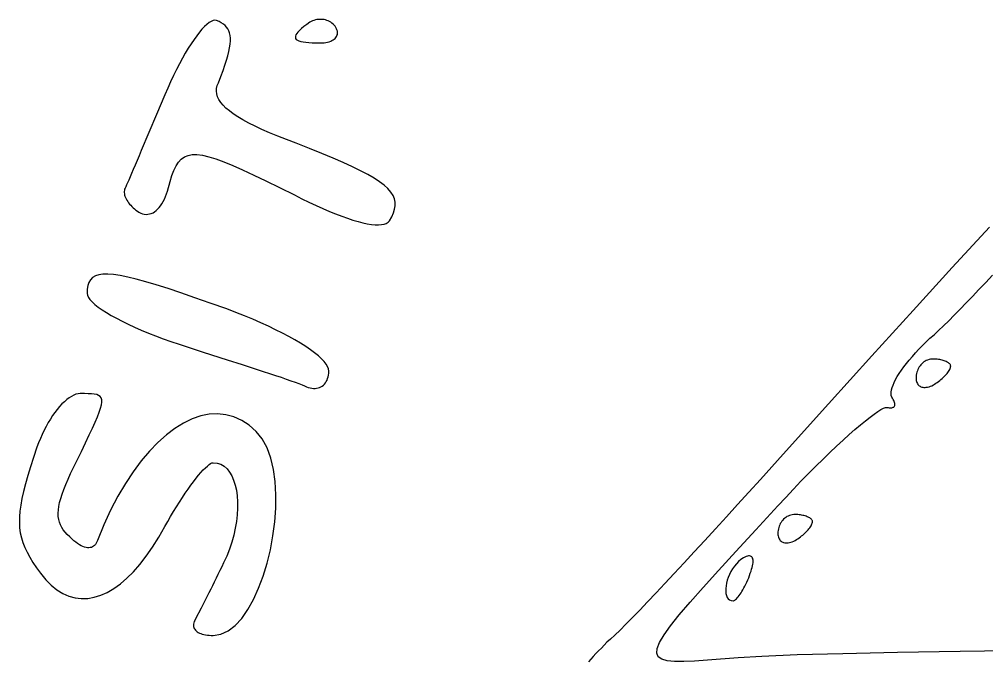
# Model space of a CAD drawing. Header units: metres. Extents: x -108.8 to -17.6, y -35.7 to 35.8.
# Drawn here: x -108.36 to -100.46, y 4.06 to 9.3 of the extents above; entities that cross this region are included whole.
import ezdxf

# ---------------------------------------------------------------- set-up
doc = ezdxf.new("R2010")
doc.units = ezdxf.units.M

msp = doc.modelspace()

# ---------------------------------------------------------------- linework, layer by layer
for p, q in [((-106.827, 9.26335), (-106.847, 9.24538)), ((-106.809, 9.27762), (-106.827, 9.26335)), ((-106.792, 9.28802), (-106.809, 9.27762)), ((-106.775, 9.29443), (-106.792, 9.28802)), ((-106.761, 9.29669), (-106.775, 9.29443)), ((-106.747, 9.29466), (-106.761, 9.29669)), ((-106.727, 9.28584), (-106.747, 9.29466)), ((-106.709, 9.27625), (-106.727, 9.28584)), ((-106.692, 9.26569), (-106.709, 9.27625)), ((-106.678, 9.25401), (-106.692, 9.26569)), ((-106.666, 9.24107), (-106.678, 9.25401)), ((-106.011, 9.26213), (-106.034, 9.24495)), ((-105.985, 9.28055), (-106.011, 9.26213)), ((-105.974, 9.28647), (-105.985, 9.28055)), ((-105.963, 9.29155), (-105.974, 9.28647)), ((-105.952, 9.29579), (-105.963, 9.29155)), ((-105.94, 9.29918), (-105.952, 9.29579)), ((-105.928, 9.30171), (-105.94, 9.29918)), ((-105.916, 9.30341), (-105.928, 9.30171)), ((-105.904, 9.30426), (-105.916, 9.30341)), ((-105.892, 9.30426), (-105.904, 9.30426)), ((-105.881, 9.30341), (-105.892, 9.30426)), ((-105.869, 9.30171), (-105.881, 9.30341)), ((-105.857, 9.29918), (-105.869, 9.30171)), ((-105.846, 9.29579), (-105.857, 9.29918)), ((-105.835, 9.29155), (-105.846, 9.29579)), ((-105.825, 9.28647), (-105.835, 9.29155)), ((-105.815, 9.28055), (-105.825, 9.28647)), ((-105.805, 9.27377), (-105.815, 9.28055)), ((-105.796, 9.26616), (-105.805, 9.27377)), ((-105.788, 9.25769), (-105.796, 9.26616)), ((-105.78, 9.24837), (-105.788, 9.25769)), ((-105.774, 9.23822), (-105.78, 9.24837)), ((-106.91, 9.17075), (-106.932, 9.13943)), ((-106.888, 9.19893), (-106.91, 9.17075)), ((-106.867, 9.22386), (-106.888, 9.19893)), ((-106.847, 9.24538), (-106.867, 9.22386)), ((-106.655, 9.22672), (-106.666, 9.24107)), ((-106.647, 9.21075), (-106.655, 9.22672)), ((-106.641, 9.19305), (-106.647, 9.21075)), ((-106.636, 9.17345), (-106.641, 9.19305)), ((-106.634, 9.15178), (-106.636, 9.17345)), ((-106.1, 9.1765), (-106.104, 9.16608)), ((-106.093, 9.18796), (-106.1, 9.1765)), ((-106.083, 9.20052), (-106.093, 9.18796)), ((-106.07, 9.21417), (-106.083, 9.20052)), ((-106.053, 9.22897), (-106.07, 9.21417)), ((-106.034, 9.24495), (-106.053, 9.22897)), ((-105.768, 9.22774), (-105.774, 9.23822)), ((-105.764, 9.21751), (-105.768, 9.22774)), ((-105.767, 9.16302), (-105.764, 9.17113)), ((-105.761, 9.20755), (-105.764, 9.21751)), ((-105.764, 9.17113), (-105.761, 9.17966)), ((-105.76, 9.19791), (-105.761, 9.20755)), ((-105.761, 9.17966), (-105.76, 9.1886)), ((-105.76, 9.1886), (-105.76, 9.19791)), ((-106.955, 9.10516), (-106.979, 9.06808)), ((-106.932, 9.13943), (-106.955, 9.10516)), ((-106.641, 9.0728), (-106.636, 9.10162)), ((-106.636, 9.10162), (-106.634, 9.1279)), ((-106.634, 9.1279), (-106.634, 9.15178)), ((-106.104, 9.16608), (-106.104, 9.15668)), ((-106.104, 9.15668), (-106.102, 9.14825)), ((-106.102, 9.14825), (-106.096, 9.14079)), ((-106.096, 9.14079), (-106.087, 9.13425)), ((-106.087, 9.13425), (-106.075, 9.12859)), ((-106.075, 9.12859), (-106.059, 9.12378)), ((-106.059, 9.12378), (-106.041, 9.11981)), ((-106.041, 9.11981), (-106.019, 9.11664)), ((-106.019, 9.11664), (-105.994, 9.11421)), ((-105.994, 9.11421), (-105.966, 9.11252)), ((-105.966, 9.11252), (-105.935, 9.11154)), ((-105.935, 9.11154), (-105.901, 9.11121)), ((-105.901, 9.11121), (-105.884, 9.11163)), ((-105.884, 9.11163), (-105.868, 9.11287)), ((-105.868, 9.11287), (-105.854, 9.11488)), ((-105.854, 9.11488), (-105.84, 9.11765)), ((-105.84, 9.11765), (-105.827, 9.12114)), ((-105.827, 9.12114), (-105.815, 9.12531)), ((-105.815, 9.12531), (-105.805, 9.13014)), ((-105.805, 9.13014), (-105.795, 9.13559)), ((-105.795, 9.13559), (-105.786, 9.14165)), ((-105.786, 9.14165), (-105.779, 9.14825)), ((-105.779, 9.14825), (-105.773, 9.1554)), ((-105.773, 9.1554), (-105.767, 9.16302)), ((-107.003, 9.02835), (-107.027, 8.98608)), ((-106.979, 9.06808), (-107.003, 9.02835)), ((-106.656, 9.00693), (-106.647, 9.04129)), ((-106.647, 9.04129), (-106.641, 9.0728)), ((-107.051, 8.94144), (-107.075, 8.89458)), ((-107.027, 8.98608), (-107.051, 8.94144)), ((-106.68, 8.92899), (-106.667, 8.96954)), ((-106.667, 8.96954), (-106.656, 9.00693)), ((-107.075, 8.89458), (-107.099, 8.84564)), ((-106.713, 8.83769), (-106.695, 8.88509)), ((-106.695, 8.88509), (-106.68, 8.92899)), ((-107.123, 8.79478), (-107.147, 8.74214)), ((-107.099, 8.84564), (-107.123, 8.79478)), ((-106.742, 8.76347), (-106.733, 8.78665)), ((-106.733, 8.78665), (-106.713, 8.83769)), ((-107.147, 8.74214), (-107.171, 8.68788)), ((-106.748, 8.71753), (-106.747, 8.74045)), ((-106.746, 8.69466), (-106.748, 8.71753)), ((-106.747, 8.74045), (-106.742, 8.76347)), ((-106.739, 8.67178), (-106.746, 8.69466)), ((-107.171, 8.68788), (-107.239, 8.52554)), ((-106.728, 8.64886), (-106.739, 8.67178)), ((-106.714, 8.62584), (-106.728, 8.64886)), ((-106.694, 8.60265), (-106.714, 8.62584)), ((-106.671, 8.57925), (-106.694, 8.60265)), ((-106.643, 8.55559), (-106.671, 8.57925)), ((-106.611, 8.53162), (-106.643, 8.55559)), ((-107.239, 8.52554), (-107.363, 8.23288)), ((-106.574, 8.50726), (-106.611, 8.53162)), ((-106.532, 8.48248), (-106.574, 8.50726)), ((-106.485, 8.45723), (-106.532, 8.48248)), ((-106.433, 8.43146), (-106.485, 8.45723)), ((-106.377, 8.40509), (-106.433, 8.43146)), ((-106.315, 8.3781), (-106.377, 8.40509)), ((-106.248, 8.35042), (-106.315, 8.3781)), ((-106.176, 8.32199), (-106.248, 8.35042)), ((-106.098, 8.29277), (-106.176, 8.32199)), ((-107.363, 8.23288), (-107.38, 8.19046)), ((-105.988, 8.24966), (-106.098, 8.29277)), ((-105.888, 8.20908), (-105.988, 8.24966)), ((-107.38, 8.19046), (-107.413, 8.11282)), ((-107.059, 8.13733), (-107.036, 8.16171)), ((-107.036, 8.16171), (-107.011, 8.18011)), ((-107.011, 8.18011), (-106.981, 8.19252)), ((-106.981, 8.19252), (-106.947, 8.19891)), ((-106.947, 8.19891), (-106.908, 8.19928)), ((-106.908, 8.19928), (-106.863, 8.19362)), ((-106.863, 8.19362), (-106.812, 8.18192)), ((-106.812, 8.18192), (-106.754, 8.16415)), ((-106.754, 8.16415), (-106.689, 8.14032)), ((-106.689, 8.14032), (-106.616, 8.11043)), ((-105.796, 8.17081), (-105.888, 8.20908)), ((-105.713, 8.13461), (-105.796, 8.17081)), ((-107.428, 8.07797), (-107.442, 8.04602)), ((-107.413, 8.11282), (-107.428, 8.07797)), ((-107.112, 8.02832), (-107.096, 8.07062)), ((-107.096, 8.07062), (-107.079, 8.10695)), ((-107.079, 8.10695), (-107.059, 8.13733)), ((-106.616, 8.11043), (-106.535, 8.07443)), ((-106.535, 8.07443), (-106.444, 8.03236)), ((-105.638, 8.10028), (-105.713, 8.13461)), ((-105.571, 8.0676), (-105.638, 8.10028)), ((-105.512, 8.03633), (-105.571, 8.0676)), ((-107.465, 7.99158), (-107.475, 7.96947)), ((-107.454, 8.01717), (-107.465, 7.99158)), ((-107.442, 8.04602), (-107.454, 8.01717)), ((-107.128, 7.98007), (-107.112, 8.02832)), ((-106.444, 8.03236), (-106.344, 7.98418)), ((-106.344, 7.98418), (-106.234, 7.92987)), ((-105.46, 8.00626), (-105.512, 8.03633)), ((-105.416, 7.97716), (-105.46, 8.00626)), ((-107.501, 7.90816), (-107.502, 7.89877)), ((-107.499, 7.91721), (-107.501, 7.90816)), ((-107.495, 7.92587), (-107.499, 7.91721)), ((-107.49, 7.93643), (-107.495, 7.92587)), ((-107.483, 7.95102), (-107.49, 7.93643)), ((-107.475, 7.96947), (-107.483, 7.95102)), ((-107.149, 7.90112), (-107.128, 7.98007)), ((-106.234, 7.92987), (-106.112, 7.86943)), ((-105.378, 7.94881), (-105.416, 7.97716)), ((-105.348, 7.92099), (-105.378, 7.94881)), ((-105.324, 7.89348), (-105.348, 7.92099)), ((-107.502, 7.89877), (-107.502, 7.88908)), ((-107.502, 7.88908), (-107.501, 7.87914)), ((-107.501, 7.87914), (-107.499, 7.86899)), ((-107.499, 7.86899), (-107.496, 7.85866)), ((-107.496, 7.85866), (-107.492, 7.84821)), ((-107.492, 7.84821), (-107.487, 7.83768)), ((-107.487, 7.83768), (-107.481, 7.8271)), ((-107.481, 7.8271), (-107.474, 7.81653)), ((-107.184, 7.81564), (-107.174, 7.8349)), ((-107.174, 7.8349), (-107.165, 7.85559)), ((-107.165, 7.85559), (-107.157, 7.87767)), ((-107.157, 7.87767), (-107.149, 7.90112)), ((-106.112, 7.86943), (-106.052, 7.83864)), ((-106.052, 7.83864), (-105.993, 7.80978)), ((-105.306, 7.86606), (-105.324, 7.89348)), ((-105.294, 7.83849), (-105.306, 7.86606)), ((-105.288, 7.81056), (-105.294, 7.83849)), ((-107.474, 7.81653), (-107.467, 7.806)), ((-107.467, 7.806), (-107.458, 7.79555)), ((-107.458, 7.79555), (-107.449, 7.78522)), ((-107.449, 7.78522), (-107.44, 7.77507)), ((-107.44, 7.77507), (-107.429, 7.76512)), ((-107.429, 7.76512), (-107.418, 7.75543)), ((-107.418, 7.75543), (-107.407, 7.74605)), ((-107.407, 7.74605), (-107.395, 7.737)), ((-107.241, 7.74243), (-107.229, 7.75386)), ((-107.229, 7.75386), (-107.217, 7.76694)), ((-107.217, 7.76694), (-107.205, 7.78162)), ((-107.205, 7.78162), (-107.194, 7.79787)), ((-107.194, 7.79787), (-107.184, 7.81564)), ((-105.993, 7.80978), (-105.935, 7.7829)), ((-105.935, 7.7829), (-105.88, 7.75801)), ((-105.88, 7.75801), (-105.826, 7.73515)), ((-105.303, 7.72241), (-105.293, 7.75275)), ((-105.293, 7.75275), (-105.288, 7.78206)), ((-105.288, 7.78206), (-105.288, 7.81056)), ((-107.395, 7.737), (-107.382, 7.72833)), ((-107.382, 7.72833), (-107.367, 7.72092)), ((-107.367, 7.72092), (-107.353, 7.71558)), ((-107.353, 7.71558), (-107.338, 7.71225)), ((-107.338, 7.71225), (-107.323, 7.71094)), ((-107.323, 7.71094), (-107.309, 7.71156)), ((-107.309, 7.71156), (-107.295, 7.7141)), ((-107.295, 7.7141), (-107.281, 7.71849)), ((-107.281, 7.71849), (-107.267, 7.72472)), ((-107.267, 7.72472), (-107.254, 7.7327)), ((-107.254, 7.7327), (-107.241, 7.74243)), ((-105.826, 7.73515), (-105.775, 7.71437)), ((-105.775, 7.71437), (-105.725, 7.69568)), ((-105.725, 7.69568), (-105.678, 7.67911)), ((-105.678, 7.67911), (-105.634, 7.6647)), ((-105.336, 7.65778), (-105.317, 7.69083)), ((-105.317, 7.69083), (-105.303, 7.72241)), ((-105.634, 7.6647), (-105.592, 7.65248)), ((-105.592, 7.65248), (-105.552, 7.64249)), ((-105.552, 7.64249), (-105.516, 7.63474)), ((-105.516, 7.63474), (-105.482, 7.62929)), ((-105.482, 7.62929), (-105.451, 7.62614)), ((-105.451, 7.62614), (-105.424, 7.62537)), ((-105.424, 7.62537), (-105.399, 7.62695)), ((-105.399, 7.62695), (-105.378, 7.63095)), ((-105.378, 7.63095), (-105.361, 7.63741)), ((-105.361, 7.63741), (-105.346, 7.64633)), ((-105.346, 7.64633), (-105.336, 7.65778)), ((-100.434, 7.6064), (-100.737, 7.27655)), ((-100.737, 7.27655), (-101.057, 6.92607)), ((-107.76, 7.19409), (-107.777, 7.17653)), ((-107.737, 7.20747), (-107.76, 7.19409)), ((-107.709, 7.21664), (-107.737, 7.20747)), ((-107.676, 7.22156), (-107.709, 7.21664)), ((-107.635, 7.22221), (-107.676, 7.22156)), ((-107.589, 7.21857), (-107.635, 7.22221)), ((-107.535, 7.21057), (-107.589, 7.21857)), ((-107.473, 7.1982), (-107.535, 7.21057)), ((-107.404, 7.18143), (-107.473, 7.1982)), ((-100.464, 7.15506), (-100.409, 7.21454)), ((-107.799, 7.12898), (-107.804, 7.09906)), ((-107.79, 7.15482), (-107.799, 7.12898)), ((-107.777, 7.17653), (-107.79, 7.15482)), ((-107.326, 7.16022), (-107.404, 7.18143)), ((-107.24, 7.13455), (-107.326, 7.16022)), ((-107.144, 7.10439), (-107.24, 7.13455)), ((-100.519, 7.09717), (-100.464, 7.15506)), ((-107.804, 7.09906), (-107.806, 7.06509)), ((-107.806, 7.06509), (-107.803, 7.04956)), ((-107.803, 7.04956), (-107.795, 7.03265)), ((-107.039, 7.06969), (-107.144, 7.10439)), ((-106.924, 7.03043), (-107.039, 7.06969)), ((-100.623, 6.98737), (-100.572, 7.04117)), ((-100.572, 7.04117), (-100.519, 7.09717)), ((-107.795, 7.03265), (-107.782, 7.01451)), ((-107.782, 7.01451), (-107.764, 6.99522)), ((-107.764, 6.99522), (-107.741, 6.97491)), ((-107.741, 6.97491), (-107.714, 6.95372)), ((-106.799, 6.98657), (-106.924, 7.03043)), ((-106.663, 6.93811), (-106.799, 6.98657)), ((-100.673, 6.93608), (-100.623, 6.98737)), ((-107.714, 6.95372), (-107.683, 6.93173)), ((-107.683, 6.93173), (-107.648, 6.90909)), ((-107.648, 6.90909), (-107.608, 6.88589)), ((-107.608, 6.88589), (-107.566, 6.86226)), ((-106.59, 6.91039), (-106.663, 6.93811)), ((-106.519, 6.88235), (-106.59, 6.91039)), ((-106.451, 6.85408), (-106.519, 6.88235)), ((-101.057, 6.92607), (-101.394, 6.55518)), ((-100.766, 6.84225), (-100.721, 6.8876)), ((-100.721, 6.8876), (-100.673, 6.93608)), ((-107.566, 6.86226), (-107.52, 6.8383)), ((-107.52, 6.8383), (-107.47, 6.81415)), ((-107.47, 6.81415), (-107.418, 6.78992)), ((-106.386, 6.82567), (-106.451, 6.85408)), ((-106.324, 6.79721), (-106.386, 6.82567)), ((-106.265, 6.76881), (-106.324, 6.79721)), ((-100.849, 6.76215), (-100.809, 6.80034)), ((-100.809, 6.80034), (-100.766, 6.84225)), ((-107.418, 6.78992), (-107.363, 6.7657)), ((-107.363, 6.7657), (-107.305, 6.74165)), ((-107.305, 6.74165), (-107.246, 6.71785)), ((-107.246, 6.71785), (-107.184, 6.69444)), ((-106.209, 6.74055), (-106.265, 6.76881)), ((-106.156, 6.71255), (-106.209, 6.74055)), ((-100.919, 6.69821), (-100.886, 6.72801)), ((-100.886, 6.72801), (-100.849, 6.76215)), ((-107.184, 6.69444), (-107.12, 6.67152)), ((-107.12, 6.67152), (-107.054, 6.64923)), ((-107.054, 6.64923), (-106.856, 6.58542)), ((-106.107, 6.68488), (-106.156, 6.71255)), ((-106.061, 6.65764), (-106.107, 6.68488)), ((-106.019, 6.63094), (-106.061, 6.65764)), ((-101.009, 6.60889), (-100.981, 6.63867)), ((-100.981, 6.63867), (-100.951, 6.66849)), ((-100.951, 6.66849), (-100.919, 6.69821)), ((-106.856, 6.58542), (-106.662, 6.52338)), ((-105.981, 6.60486), (-106.019, 6.63094)), ((-105.947, 6.5795), (-105.981, 6.60486)), ((-105.916, 6.55495), (-105.947, 6.5795)), ((-101.063, 6.54982), (-101.037, 6.57922)), ((-101.037, 6.57922), (-101.009, 6.60889)), ((-106.662, 6.52338), (-106.539, 6.48373)), ((-106.539, 6.48373), (-106.48, 6.46465)), ((-105.891, 6.53131), (-105.916, 6.55495)), ((-105.869, 6.50867), (-105.891, 6.53131)), ((-105.852, 6.48714), (-105.869, 6.50867)), ((-105.84, 6.4668), (-105.852, 6.48714)), ((-101.394, 6.55518), (-101.748, 6.164)), ((-101.132, 6.46431), (-101.111, 6.49225)), ((-101.111, 6.49225), (-101.088, 6.5208)), ((-101.088, 6.5208), (-101.063, 6.54982)), ((-100.993, 6.48302), (-101, 6.47424)), ((-100.986, 6.49117), (-100.993, 6.48302)), ((-100.977, 6.49863), (-100.986, 6.49117)), ((-100.968, 6.50537), (-100.977, 6.49863)), ((-100.959, 6.51135), (-100.968, 6.50537)), ((-100.949, 6.51654), (-100.959, 6.51135)), ((-100.938, 6.52086), (-100.949, 6.51654)), ((-100.927, 6.52431), (-100.938, 6.52086)), ((-100.916, 6.52682), (-100.927, 6.52431)), ((-100.904, 6.52835), (-100.916, 6.52682)), ((-100.891, 6.52888), (-100.904, 6.52835)), ((-100.881, 6.52867), (-100.891, 6.52888)), ((-100.87, 6.52806), (-100.881, 6.52867)), ((-100.86, 6.52707), (-100.87, 6.52806)), ((-100.849, 6.52573), (-100.86, 6.52707)), ((-100.839, 6.52403), (-100.849, 6.52573)), ((-100.829, 6.52202), (-100.839, 6.52403)), ((-100.82, 6.51971), (-100.829, 6.52202)), ((-100.811, 6.51714), (-100.82, 6.51971)), ((-100.802, 6.51431), (-100.811, 6.51714)), ((-100.794, 6.51125), (-100.802, 6.51431)), ((-100.786, 6.50797), (-100.794, 6.51125)), ((-100.779, 6.5045), (-100.786, 6.50797)), ((-100.773, 6.50085), (-100.779, 6.5045)), ((-100.767, 6.49707), (-100.773, 6.50085)), ((-100.762, 6.49316), (-100.767, 6.49707)), ((-100.758, 6.48914), (-100.762, 6.49316)), ((-100.755, 6.48505), (-100.758, 6.48914)), ((-100.752, 6.48087), (-100.755, 6.48505)), ((-100.751, 6.47667), (-100.752, 6.48087)), ((-106.48, 6.46465), (-106.423, 6.44617)), ((-106.423, 6.44617), (-106.368, 6.42834)), ((-106.368, 6.42834), (-106.316, 6.41125)), ((-106.316, 6.41125), (-106.267, 6.39499)), ((-105.833, 6.44775), (-105.84, 6.4668)), ((-105.83, 6.4301), (-105.833, 6.44775)), ((-105.832, 6.39798), (-105.831, 6.4136)), ((-105.831, 6.4136), (-105.83, 6.4301)), ((-101.186, 6.38527), (-101.17, 6.41071)), ((-101.17, 6.41071), (-101.152, 6.43709)), ((-101.152, 6.43709), (-101.132, 6.46431)), ((-101.029, 6.41061), (-101.031, 6.39857)), ((-101.026, 6.42232), (-101.029, 6.41061)), ((-101.022, 6.43362), (-101.026, 6.42232)), ((-101.018, 6.44452), (-101.022, 6.43362)), ((-101.013, 6.45496), (-101.018, 6.44452)), ((-101.007, 6.46487), (-101.013, 6.45496)), ((-101, 6.47424), (-101.007, 6.46487)), ((-100.794, 6.39482), (-100.786, 6.40329)), ((-100.786, 6.40329), (-100.779, 6.4117)), ((-100.779, 6.4117), (-100.773, 6.42003)), ((-100.773, 6.42003), (-100.767, 6.42824)), ((-100.767, 6.42824), (-100.762, 6.43628)), ((-100.762, 6.43628), (-100.758, 6.44409)), ((-100.758, 6.44409), (-100.755, 6.45168)), ((-100.755, 6.45168), (-100.752, 6.45895)), ((-100.752, 6.45895), (-100.751, 6.46588)), ((-100.75, 6.47244), (-100.751, 6.47667)), ((-100.751, 6.46588), (-100.75, 6.47244)), ((-106.267, 6.39499), (-106.221, 6.37962)), ((-106.221, 6.37962), (-106.178, 6.3652)), ((-106.178, 6.3652), (-106.14, 6.35184)), ((-106.14, 6.35184), (-106.105, 6.33957)), ((-106.105, 6.33957), (-106.075, 6.32849)), ((-106.075, 6.32849), (-106.049, 6.31866)), ((-105.875, 6.31586), (-105.866, 6.32443)), ((-105.866, 6.32443), (-105.858, 6.33412)), ((-105.858, 6.33412), (-105.851, 6.34488)), ((-105.851, 6.34488), (-105.845, 6.35667)), ((-105.845, 6.35667), (-105.84, 6.36948)), ((-105.84, 6.36948), (-105.835, 6.38326)), ((-105.835, 6.38326), (-105.832, 6.39798)), ((-101.221, 6.31584), (-101.212, 6.33772)), ((-101.212, 6.33772), (-101.2, 6.3609)), ((-101.2, 6.3609), (-101.186, 6.38527)), ((-101.031, 6.39857), (-101.032, 6.38625)), ((-101.032, 6.38625), (-101.032, 6.37366)), ((-101.032, 6.37366), (-101.032, 6.3634)), ((-101.032, 6.3634), (-101.031, 6.35379)), ((-101.031, 6.35379), (-101.029, 6.34486)), ((-101.029, 6.34486), (-101.026, 6.33662)), ((-101.026, 6.33662), (-101.022, 6.32912)), ((-101.022, 6.32912), (-101.018, 6.32236)), ((-100.891, 6.31721), (-100.881, 6.32376)), ((-100.881, 6.32376), (-100.87, 6.3307)), ((-100.87, 6.3307), (-100.86, 6.33798)), ((-100.86, 6.33798), (-100.849, 6.34555)), ((-100.849, 6.34555), (-100.839, 6.35338)), ((-100.839, 6.35338), (-100.829, 6.3614)), ((-100.829, 6.3614), (-100.82, 6.36961)), ((-100.82, 6.36961), (-100.811, 6.37794)), ((-100.811, 6.37794), (-100.802, 6.38637)), ((-100.802, 6.38637), (-100.794, 6.39482)), ((-107.879, 6.24519), (-107.897, 6.24089)), ((-107.862, 6.24666), (-107.879, 6.24519)), ((-107.828, 6.24658), (-107.862, 6.24666)), ((-107.797, 6.24611), (-107.828, 6.24658)), ((-107.77, 6.2448), (-107.797, 6.24611)), ((-107.747, 6.24225), (-107.77, 6.2448)), ((-106.049, 6.31866), (-106.029, 6.31018)), ((-106.029, 6.31018), (-106.013, 6.3031)), ((-106.013, 6.3031), (-105.999, 6.29749)), ((-105.999, 6.29749), (-105.984, 6.29332)), ((-105.984, 6.29332), (-105.97, 6.29057)), ((-105.97, 6.29057), (-105.956, 6.28922)), ((-105.956, 6.28922), (-105.943, 6.28922)), ((-105.943, 6.28922), (-105.93, 6.29053)), ((-105.93, 6.29053), (-105.918, 6.29314)), ((-105.918, 6.29314), (-105.906, 6.297)), ((-105.906, 6.297), (-105.895, 6.30209)), ((-105.895, 6.30209), (-105.885, 6.3084)), ((-105.885, 6.3084), (-105.875, 6.31586)), ((-101.237, 6.25919), (-101.234, 6.27646)), ((-101.237, 6.24368), (-101.237, 6.25919)), ((-101.235, 6.23006), (-101.237, 6.24368)), ((-101.234, 6.27646), (-101.229, 6.29538)), ((-101.229, 6.29538), (-101.221, 6.31584)), ((-101.018, 6.32236), (-101.013, 6.31635)), ((-101.013, 6.31635), (-101.007, 6.31111)), ((-101.007, 6.31111), (-101, 6.3067)), ((-101, 6.3067), (-100.993, 6.3031)), ((-100.993, 6.3031), (-100.986, 6.30035)), ((-100.986, 6.30035), (-100.977, 6.29848)), ((-100.977, 6.29848), (-100.968, 6.29749)), ((-100.968, 6.29749), (-100.959, 6.29739)), ((-100.959, 6.29739), (-100.949, 6.29825)), ((-100.949, 6.29825), (-100.938, 6.30005)), ((-100.938, 6.30005), (-100.927, 6.30283)), ((-100.927, 6.30283), (-100.916, 6.30661)), ((-100.916, 6.30661), (-100.904, 6.31139)), ((-100.904, 6.31139), (-100.891, 6.31721)), ((-107.991, 6.18071), (-108.011, 6.16177)), ((-107.972, 6.19751), (-107.991, 6.18071)), ((-107.953, 6.21204), (-107.972, 6.19751)), ((-107.934, 6.2242), (-107.953, 6.21204)), ((-107.915, 6.23384), (-107.934, 6.2242)), ((-107.897, 6.24089), (-107.915, 6.23384)), ((-107.727, 6.23807), (-107.747, 6.24225)), ((-107.712, 6.2318), (-107.727, 6.23807)), ((-107.699, 6.22305), (-107.712, 6.2318)), ((-107.691, 6.21144), (-107.699, 6.22305)), ((-107.686, 6.1965), (-107.691, 6.21144)), ((-107.689, 6.15509), (-107.686, 6.17787)), ((-107.686, 6.17787), (-107.686, 6.1965)), ((-101.23, 6.21843), (-101.235, 6.23006)), ((-101.224, 6.20816), (-101.23, 6.21843)), ((-101.219, 6.19855), (-101.224, 6.20816)), ((-101.215, 6.18954), (-101.219, 6.19855)), ((-101.211, 6.18118), (-101.215, 6.18954)), ((-101.209, 6.17346), (-101.211, 6.18118)), ((-101.207, 6.16637), (-101.209, 6.17346)), ((-101.206, 6.15991), (-101.207, 6.16637)), ((-108.068, 6.0932), (-108.087, 6.06683)), ((-108.049, 6.11789), (-108.068, 6.0932)), ((-108.03, 6.14079), (-108.049, 6.11789)), ((-108.011, 6.16177), (-108.03, 6.14079)), ((-107.721, 6.05789), (-107.706, 6.09552)), ((-107.706, 6.09552), (-107.695, 6.12778)), ((-107.695, 6.12778), (-107.689, 6.15509)), ((-101.748, 6.164), (-102.119, 5.75278)), ((-101.375, 6.07953), (-101.346, 6.10023)), ((-101.346, 6.10023), (-101.32, 6.11621)), ((-101.32, 6.11621), (-101.299, 6.12726)), ((-101.299, 6.12726), (-101.283, 6.13316)), ((-101.283, 6.13316), (-101.272, 6.13377)), ((-101.272, 6.13377), (-101.262, 6.13197)), ((-101.262, 6.13197), (-101.253, 6.1308)), ((-101.253, 6.1308), (-101.244, 6.13028)), ((-101.244, 6.13028), (-101.237, 6.13039)), ((-101.237, 6.13039), (-101.23, 6.13112)), ((-101.23, 6.13112), (-101.224, 6.13251)), ((-101.224, 6.13251), (-101.219, 6.13451)), ((-101.219, 6.13451), (-101.215, 6.13716)), ((-101.215, 6.13716), (-101.211, 6.14044)), ((-101.211, 6.14044), (-101.209, 6.14435)), ((-101.209, 6.14435), (-101.207, 6.1489)), ((-101.207, 6.1489), (-101.206, 6.15408)), ((-101.206, 6.15408), (-101.206, 6.15991)), ((-108.123, 6.00949), (-108.14, 5.97876)), ((-108.105, 6.03888), (-108.123, 6.00949)), ((-108.087, 6.06683), (-108.105, 6.03888)), ((-107.761, 5.96489), (-107.739, 6.01448)), ((-107.739, 6.01448), (-107.721, 6.05789)), ((-106.947, 6.03984), (-107.017, 6.00607)), ((-106.877, 6.06375), (-106.947, 6.03984)), ((-106.807, 6.07756), (-106.877, 6.06375)), ((-106.739, 6.08107), (-106.807, 6.07756)), ((-106.671, 6.07405), (-106.739, 6.08107)), ((-106.606, 6.05627), (-106.671, 6.07405)), ((-106.542, 6.02753), (-106.606, 6.05627)), ((-106.481, 5.98758), (-106.542, 6.02753)), ((-101.487, 5.99084), (-101.447, 6.02464)), ((-101.447, 6.02464), (-101.409, 6.05426)), ((-101.409, 6.05426), (-101.375, 6.07953)), ((-108.156, 5.94682), (-108.172, 5.91379)), ((-108.14, 5.97876), (-108.156, 5.94682)), ((-107.788, 5.90869), (-107.761, 5.96489)), ((-107.088, 5.96268), (-107.158, 5.90985)), ((-107.017, 6.00607), (-107.088, 5.96268)), ((-106.423, 5.93622), (-106.481, 5.98758)), ((-106.374, 5.87639), (-106.423, 5.93622)), ((-101.579, 5.91151), (-101.532, 5.95308)), ((-101.532, 5.95308), (-101.487, 5.99084)), ((-108.187, 5.87976), (-108.202, 5.84486)), ((-108.172, 5.91379), (-108.187, 5.87976)), ((-107.818, 5.84546), (-107.788, 5.90869)), ((-107.158, 5.90985), (-107.227, 5.84782)), ((-106.335, 5.80386), (-106.374, 5.87639)), ((-101.682, 5.81779), (-101.629, 5.86636)), ((-101.629, 5.86636), (-101.579, 5.91151)), ((-108.215, 5.8092), (-108.243, 5.72563)), ((-108.202, 5.84486), (-108.215, 5.8092)), ((-107.89, 5.69632), (-107.852, 5.77481)), ((-107.852, 5.77481), (-107.818, 5.84546)), ((-107.296, 5.77682), (-107.363, 5.69707)), ((-107.227, 5.84782), (-107.296, 5.77682)), ((-106.305, 5.72037), (-106.335, 5.80386)), ((-101.736, 5.76601), (-101.682, 5.81779)), ((-108.243, 5.72563), (-108.268, 5.64816)), ((-107.916, 5.64307), (-107.89, 5.69632)), ((-107.363, 5.69707), (-107.429, 5.6088)), ((-106.283, 5.62758), (-106.305, 5.72037)), ((-102.119, 5.75278), (-102.212, 5.64902)), ((-101.852, 5.65355), (-101.793, 5.7112)), ((-101.793, 5.7112), (-101.736, 5.76601)), ((-108.268, 5.64816), (-108.29, 5.57634)), ((-107.94, 5.59322), (-107.916, 5.64307)), ((-106.875, 5.60252), (-106.856, 5.62277)), ((-106.856, 5.62277), (-106.839, 5.64032)), ((-106.839, 5.64032), (-106.823, 5.655)), ((-106.823, 5.655), (-106.809, 5.66669)), ((-106.809, 5.66669), (-106.796, 5.67522)), ((-106.796, 5.67522), (-106.785, 5.68044)), ((-106.785, 5.68044), (-106.775, 5.68222)), ((-106.775, 5.68222), (-106.743, 5.67889)), ((-106.743, 5.67889), (-106.713, 5.6692)), ((-106.713, 5.6692), (-106.686, 5.65353)), ((-106.686, 5.65353), (-106.662, 5.63232)), ((-106.662, 5.63232), (-106.641, 5.60593)), ((-106.269, 5.52721), (-106.283, 5.62758)), ((-102.212, 5.64902), (-102.305, 5.54549)), ((-101.911, 5.59326), (-101.852, 5.65355)), ((-108.29, 5.57634), (-108.309, 5.50972)), ((-107.98, 5.50305), (-107.961, 5.5466)), ((-107.961, 5.5466), (-107.94, 5.59322)), ((-107.429, 5.6088), (-107.492, 5.51221)), ((-106.936, 5.52699), (-106.915, 5.55447)), ((-106.915, 5.55447), (-106.894, 5.57971)), ((-106.894, 5.57971), (-106.875, 5.60252)), ((-106.641, 5.60593), (-106.623, 5.57477)), ((-106.623, 5.57477), (-106.608, 5.53926)), ((-106.608, 5.53926), (-106.595, 5.49979)), ((-102.305, 5.54549), (-102.398, 5.44263)), ((-101.973, 5.5305), (-101.911, 5.59326)), ((-108.309, 5.50972), (-108.325, 5.44785)), ((-108.01, 5.42442), (-107.996, 5.46239)), ((-107.996, 5.46239), (-107.98, 5.50305)), ((-107.492, 5.51221), (-107.554, 5.40753)), ((-107.004, 5.4324), (-106.981, 5.46581)), ((-106.981, 5.46581), (-106.958, 5.49738)), ((-106.958, 5.49738), (-106.936, 5.52699)), ((-106.595, 5.49979), (-106.586, 5.45676)), ((-106.586, 5.45676), (-106.58, 5.41057)), ((-106.263, 5.42097), (-106.269, 5.52721)), ((-102.098, 5.39841), (-102.035, 5.4655)), ((-102.035, 5.4655), (-101.973, 5.5305)), ((-108.338, 5.39024), (-108.348, 5.33647)), ((-108.325, 5.44785), (-108.338, 5.39024)), ((-108.03, 5.35585), (-108.021, 5.38896)), ((-108.021, 5.38896), (-108.01, 5.42442)), ((-107.554, 5.40753), (-107.613, 5.29498)), ((-107.051, 5.36075), (-107.027, 5.39734)), ((-107.027, 5.39734), (-107.004, 5.4324)), ((-106.58, 5.41057), (-106.576, 5.36163)), ((-106.264, 5.31056), (-106.263, 5.42097)), ((-102.398, 5.44263), (-102.491, 5.34084)), ((-102.161, 5.32944), (-102.098, 5.39841)), ((-108.348, 5.33647), (-108.355, 5.28609)), ((-108.042, 5.26874), (-108.04, 5.29593)), ((-108.04, 5.29593), (-108.036, 5.32489)), ((-108.036, 5.32489), (-108.03, 5.35585)), ((-107.099, 5.28357), (-107.075, 5.32277)), ((-107.075, 5.32277), (-107.051, 5.36075)), ((-106.576, 5.31036), (-106.579, 5.25713)), ((-106.576, 5.36163), (-106.576, 5.31036)), ((-106.273, 5.19769), (-106.264, 5.31056)), ((-102.491, 5.34084), (-102.582, 5.24059)), ((-102.342, 5.13272), (-102.161, 5.32944)), ((-108.355, 5.28609), (-108.359, 5.23862)), ((-108.359, 5.23862), (-108.359, 5.19362)), ((-108.041, 5.24319), (-108.042, 5.26874)), ((-108.037, 5.21907), (-108.041, 5.24319)), ((-108.031, 5.19621), (-108.037, 5.21907)), ((-107.613, 5.29498), (-107.668, 5.1748)), ((-107.147, 5.20209), (-107.123, 5.2433)), ((-107.123, 5.2433), (-107.099, 5.28357)), ((-106.579, 5.25713), (-106.585, 5.20235)), ((-102.582, 5.24059), (-102.671, 5.14227)), ((-102.115, 5.22116), (-102.122, 5.21301)), ((-102.106, 5.22862), (-102.115, 5.22116)), ((-102.097, 5.23537), (-102.106, 5.22862)), ((-102.088, 5.24135), (-102.097, 5.23537)), ((-102.078, 5.24654), (-102.088, 5.24135)), ((-102.067, 5.25087), (-102.078, 5.24654)), ((-102.056, 5.2543), (-102.067, 5.25087)), ((-102.045, 5.25682), (-102.056, 5.2543)), ((-102.032, 5.25836), (-102.045, 5.25682)), ((-102.02, 5.25888), (-102.032, 5.25836)), ((-102.009, 5.25867), (-102.02, 5.25888)), ((-101.999, 5.25806), (-102.009, 5.25867)), ((-101.988, 5.25706), (-101.999, 5.25806)), ((-101.978, 5.25572), (-101.988, 5.25706)), ((-101.968, 5.25403), (-101.978, 5.25572)), ((-101.958, 5.25201), (-101.968, 5.25403)), ((-101.949, 5.24973), (-101.958, 5.25201)), ((-101.94, 5.24713), (-101.949, 5.24973)), ((-101.931, 5.24431), (-101.94, 5.24713)), ((-101.923, 5.24124), (-101.931, 5.24431)), ((-101.915, 5.23796), (-101.923, 5.24124)), ((-101.908, 5.2345), (-101.915, 5.23796)), ((-101.902, 5.23087), (-101.908, 5.2345)), ((-101.896, 5.22708), (-101.902, 5.23087)), ((-101.891, 5.22316), (-101.896, 5.22708)), ((-101.887, 5.21915), (-101.891, 5.22316)), ((-101.883, 5.21504), (-101.887, 5.21915)), ((-108.359, 5.19362), (-108.357, 5.15062)), ((-108.357, 5.15062), (-108.351, 5.10919)), ((-108.023, 5.17444), (-108.031, 5.19621)), ((-108.013, 5.15355), (-108.023, 5.17444)), ((-108, 5.13339), (-108.013, 5.15355)), ((-107.668, 5.1748), (-107.721, 5.04721)), ((-107.22, 5.07248), (-107.171, 5.1601)), ((-107.171, 5.1601), (-107.147, 5.20209)), ((-106.595, 5.14642), (-106.607, 5.08977)), ((-106.585, 5.20235), (-106.595, 5.14642)), ((-106.287, 5.08406), (-106.273, 5.19769)), ((-102.671, 5.14227), (-102.759, 5.04637)), ((-102.157, 5.14061), (-102.159, 5.12857)), ((-102.155, 5.15231), (-102.157, 5.14061)), ((-102.151, 5.16364), (-102.155, 5.15231)), ((-102.147, 5.17453), (-102.151, 5.16364)), ((-102.142, 5.18495), (-102.147, 5.17453)), ((-102.136, 5.19487), (-102.142, 5.18495)), ((-102.129, 5.20424), (-102.136, 5.19487)), ((-102.122, 5.21301), (-102.129, 5.20424)), ((-101.915, 5.13329), (-101.908, 5.14169)), ((-101.908, 5.14169), (-101.902, 5.15004)), ((-101.902, 5.15004), (-101.896, 5.15823)), ((-101.896, 5.15823), (-101.891, 5.16628)), ((-101.891, 5.16628), (-101.887, 5.1741)), ((-101.887, 5.1741), (-101.883, 5.18167)), ((-101.881, 5.21088), (-101.883, 5.21504)), ((-101.883, 5.18167), (-101.881, 5.18895)), ((-101.879, 5.20667), (-101.881, 5.21088)), ((-101.881, 5.18895), (-101.879, 5.19588)), ((-101.879, 5.20244), (-101.879, 5.20667)), ((-101.879, 5.19588), (-101.879, 5.20244)), ((-108.351, 5.10919), (-108.342, 5.06885)), ((-108.342, 5.06885), (-108.33, 5.02916)), ((-107.984, 5.11377), (-108, 5.13339)), ((-107.967, 5.09451), (-107.984, 5.11377)), ((-107.947, 5.07544), (-107.967, 5.09451)), ((-107.93, 5.05934), (-107.947, 5.07544)), ((-107.914, 5.04492), (-107.93, 5.05934)), ((-107.27, 4.9917), (-107.22, 5.07248)), ((-106.607, 5.08977), (-106.623, 5.03278)), ((-106.308, 4.97137), (-106.287, 5.08406)), ((-102.504, 4.95673), (-102.342, 5.13272)), ((-102.159, 5.12857), (-102.161, 5.11624)), ((-102.161, 5.11624), (-102.161, 5.10365)), ((-102.161, 5.10365), (-102.161, 5.0934)), ((-102.161, 5.0934), (-102.159, 5.08379)), ((-102.159, 5.08379), (-102.157, 5.07486)), ((-102.157, 5.07486), (-102.155, 5.06664)), ((-102.155, 5.06664), (-102.151, 5.05911)), ((-102.151, 5.05911), (-102.147, 5.05235)), ((-102.009, 5.05377), (-101.999, 5.0607)), ((-101.999, 5.0607), (-101.988, 5.06798)), ((-101.988, 5.06798), (-101.978, 5.07555)), ((-101.978, 5.07555), (-101.968, 5.08337)), ((-101.968, 5.08337), (-101.958, 5.0914)), ((-101.958, 5.0914), (-101.949, 5.09961)), ((-101.949, 5.09961), (-101.94, 5.10794)), ((-101.94, 5.10794), (-101.931, 5.11636)), ((-101.931, 5.11636), (-101.923, 5.12482)), ((-101.923, 5.12482), (-101.915, 5.13329)), ((-108.33, 5.02916), (-108.314, 4.98967)), ((-108.314, 4.98967), (-108.295, 4.94991)), ((-107.898, 5.03217), (-107.914, 5.04492)), ((-107.883, 5.02103), (-107.898, 5.03217)), ((-107.868, 5.01149), (-107.883, 5.02103)), ((-107.853, 5.00356), (-107.868, 5.01149)), ((-107.84, 4.99718), (-107.853, 5.00356)), ((-107.827, 4.99234), (-107.84, 4.99718)), ((-107.814, 4.98904), (-107.827, 4.99234)), ((-107.802, 4.98724), (-107.814, 4.98904)), ((-107.791, 4.98692), (-107.802, 4.98724)), ((-107.78, 4.98807), (-107.791, 4.98692)), ((-107.77, 4.99063), (-107.78, 4.98807)), ((-107.761, 4.99463), (-107.77, 4.99063)), ((-107.752, 5.00003), (-107.761, 4.99463)), ((-107.744, 5.00681), (-107.752, 5.00003)), ((-107.737, 5.01492), (-107.744, 5.00681)), ((-107.731, 5.02438), (-107.737, 5.01492)), ((-107.726, 5.03516), (-107.731, 5.02438)), ((-107.721, 5.04721), (-107.726, 5.03516)), ((-107.322, 4.91782), (-107.27, 4.9917)), ((-106.623, 5.03278), (-106.642, 4.97583)), ((-102.759, 5.04637), (-102.845, 4.95329)), ((-102.147, 5.05235), (-102.142, 5.04634)), ((-102.142, 5.04634), (-102.136, 5.04112)), ((-102.136, 5.04112), (-102.129, 5.0367)), ((-102.129, 5.0367), (-102.122, 5.0331)), ((-102.122, 5.0331), (-102.115, 5.03035)), ((-102.115, 5.03035), (-102.106, 5.02847)), ((-102.106, 5.02847), (-102.097, 5.02748)), ((-102.097, 5.02748), (-102.088, 5.0274)), ((-102.088, 5.0274), (-102.078, 5.02826)), ((-102.078, 5.02826), (-102.067, 5.03006)), ((-102.067, 5.03006), (-102.056, 5.03284)), ((-102.056, 5.03284), (-102.045, 5.03661)), ((-102.045, 5.03661), (-102.032, 5.04138)), ((-102.032, 5.04138), (-102.02, 5.04721)), ((-102.02, 5.04721), (-102.009, 5.05377)), ((-108.295, 4.94991), (-108.273, 4.90942)), ((-108.273, 4.90942), (-108.248, 4.86777)), ((-107.374, 4.85089), (-107.322, 4.91782)), ((-106.665, 4.91937), (-106.691, 4.86377)), ((-106.642, 4.97583), (-106.665, 4.91937)), ((-106.335, 4.86131), (-106.308, 4.97137)), ((-102.845, 4.95329), (-102.928, 4.86346)), ((-102.647, 4.80034), (-102.504, 4.95673)), ((-102.443, 4.9061), (-102.464, 4.89209)), ((-102.431, 4.91171), (-102.443, 4.9061)), ((-102.42, 4.91588), (-102.431, 4.91171)), ((-102.41, 4.91862), (-102.42, 4.91588)), ((-102.401, 4.91998), (-102.41, 4.91862)), ((-102.393, 4.92), (-102.401, 4.91998)), ((-102.386, 4.91867), (-102.393, 4.92)), ((-102.38, 4.91606), (-102.386, 4.91867)), ((-102.375, 4.9122), (-102.38, 4.91606)), ((-102.371, 4.9071), (-102.375, 4.9122)), ((-102.367, 4.90082), (-102.371, 4.9071)), ((-102.365, 4.89336), (-102.367, 4.90082)), ((-108.248, 4.86777), (-108.219, 4.82448)), ((-108.219, 4.82448), (-108.187, 4.7791)), ((-107.427, 4.79102), (-107.374, 4.85089)), ((-106.706, 4.83203), (-106.721, 4.80042)), ((-106.691, 4.86377), (-106.706, 4.83203)), ((-106.367, 4.75562), (-106.335, 4.86131)), ((-102.928, 4.86346), (-103.008, 4.77734)), ((-102.517, 4.8369), (-102.532, 4.81526)), ((-102.501, 4.85715), (-102.517, 4.8369)), ((-102.483, 4.87566), (-102.501, 4.85715)), ((-102.464, 4.89209), (-102.483, 4.87566)), ((-102.376, 4.81123), (-102.372, 4.82594)), ((-102.372, 4.82594), (-102.368, 4.83972)), ((-102.368, 4.83972), (-102.366, 4.85252)), ((-102.366, 4.85252), (-102.364, 4.86432)), ((-102.364, 4.88477), (-102.365, 4.89336)), ((-102.364, 4.87508), (-102.364, 4.88477)), ((-102.364, 4.86432), (-102.364, 4.87508)), ((-108.187, 4.7791), (-108.143, 4.72597)), ((-107.48, 4.7382), (-107.427, 4.79102)), ((-106.736, 4.76904), (-106.751, 4.73801)), ((-106.721, 4.80042), (-106.736, 4.76904)), ((-106.404, 4.65598), (-106.367, 4.75562)), ((-103.008, 4.77734), (-103.084, 4.69534)), ((-102.772, 4.66249), (-102.647, 4.80034)), ((-102.567, 4.74535), (-102.575, 4.72151)), ((-102.557, 4.76915), (-102.567, 4.74535)), ((-102.545, 4.79257), (-102.557, 4.76915)), ((-102.532, 4.81526), (-102.545, 4.79257)), ((-102.408, 4.72409), (-102.4, 4.74191)), ((-102.4, 4.74191), (-102.393, 4.76027)), ((-102.393, 4.76027), (-102.387, 4.7791)), ((-102.387, 4.7791), (-102.381, 4.79561)), ((-102.381, 4.79561), (-102.376, 4.81123)), ((-108.143, 4.72597), (-108.098, 4.6808)), ((-108.098, 4.6808), (-108.052, 4.64355)), ((-107.587, 4.65413), (-107.533, 4.69257)), ((-107.533, 4.69257), (-107.48, 4.7382)), ((-106.781, 4.67746), (-106.795, 4.64818)), ((-106.766, 4.70744), (-106.781, 4.67746)), ((-106.751, 4.73801), (-106.766, 4.70744)), ((-103.084, 4.69534), (-103.157, 4.61789)), ((-102.585, 4.67505), (-102.588, 4.65312)), ((-102.581, 4.69797), (-102.585, 4.67505)), ((-102.575, 4.72151), (-102.581, 4.69797)), ((-102.439, 4.65915), (-102.431, 4.67433)), ((-102.431, 4.67433), (-102.423, 4.69025)), ((-102.423, 4.69025), (-102.415, 4.70685)), ((-102.415, 4.70685), (-102.408, 4.72409)), ((-108.052, 4.64355), (-108.004, 4.61417)), ((-108.004, 4.61417), (-107.954, 4.59258)), ((-107.954, 4.59258), (-107.904, 4.5787)), ((-107.748, 4.58279), (-107.694, 4.59918)), ((-107.694, 4.59918), (-107.641, 4.62299)), ((-107.641, 4.62299), (-107.587, 4.65413)), ((-106.824, 4.59216), (-106.837, 4.56567)), ((-106.81, 4.61971), (-106.824, 4.59216)), ((-106.795, 4.64818), (-106.81, 4.61971)), ((-106.446, 4.56409), (-106.404, 4.65598)), ((-103.157, 4.61789), (-103.226, 4.54546)), ((-102.879, 4.54208), (-102.772, 4.66249)), ((-102.588, 4.65312), (-102.588, 4.63249)), ((-102.588, 4.63249), (-102.586, 4.61353)), ((-102.586, 4.61353), (-102.582, 4.59654)), ((-102.582, 4.59654), (-102.576, 4.58188)), ((-102.493, 4.57809), (-102.486, 4.58661)), ((-102.486, 4.58661), (-102.478, 4.59622)), ((-102.478, 4.59622), (-102.471, 4.6069)), ((-102.471, 4.6069), (-102.463, 4.61859)), ((-102.463, 4.61859), (-102.455, 4.63123)), ((-102.455, 4.63123), (-102.447, 4.64476)), ((-102.447, 4.64476), (-102.439, 4.65915)), ((-107.904, 4.5787), (-107.853, 4.57248)), ((-107.853, 4.57248), (-107.8, 4.57387)), ((-107.8, 4.57387), (-107.748, 4.58279)), ((-106.862, 4.5163), (-106.874, 4.49365)), ((-106.837, 4.56567), (-106.862, 4.5163)), ((-106.492, 4.48166), (-106.446, 4.56409)), ((-103.226, 4.54546), (-103.29, 4.47844)), ((-102.967, 4.43802), (-102.879, 4.54208)), ((-102.576, 4.58188), (-102.568, 4.5699)), ((-102.568, 4.5699), (-102.557, 4.56091)), ((-102.557, 4.56091), (-102.544, 4.55528)), ((-102.544, 4.55528), (-102.528, 4.55333)), ((-102.528, 4.55333), (-102.523, 4.55406)), ((-102.523, 4.55406), (-102.518, 4.55621)), ((-102.518, 4.55621), (-102.513, 4.55975)), ((-102.513, 4.55975), (-102.507, 4.56461)), ((-102.507, 4.56461), (-102.5, 4.57074)), ((-102.5, 4.57074), (-102.493, 4.57809)), ((-106.874, 4.49365), (-106.92, 4.40543)), ((-106.542, 4.4104), (-106.492, 4.48166)), ((-103.29, 4.47844), (-103.349, 4.41728)), ((-103.038, 4.34923), (-102.967, 4.43802)), ((-106.936, 4.36368), (-106.937, 4.35419)), ((-106.937, 4.35419), (-106.936, 4.34515)), ((-106.934, 4.37363), (-106.936, 4.36368)), ((-106.931, 4.38399), (-106.934, 4.37363)), ((-106.926, 4.3936), (-106.931, 4.38399)), ((-106.92, 4.40543), (-106.926, 4.3936)), ((-106.653, 4.3082), (-106.596, 4.35202)), ((-106.596, 4.35202), (-106.542, 4.4104)), ((-103.403, 4.36243), (-103.451, 4.3143)), ((-103.349, 4.41728), (-103.403, 4.36243)), ((-103.092, 4.2746), (-103.038, 4.34923)), ((-106.936, 4.34515), (-106.934, 4.33658)), ((-106.934, 4.33658), (-106.931, 4.32849)), ((-106.931, 4.32849), (-106.926, 4.32089)), ((-106.926, 4.32089), (-106.921, 4.31378)), ((-106.921, 4.31378), (-106.914, 4.30717)), ((-106.914, 4.30717), (-106.906, 4.30109)), ((-106.906, 4.30109), (-106.897, 4.29553)), ((-106.897, 4.29553), (-106.887, 4.29053)), ((-106.887, 4.29053), (-106.876, 4.28606)), ((-106.876, 4.28606), (-106.864, 4.28215)), ((-106.864, 4.28215), (-106.851, 4.27882)), ((-106.851, 4.27882), (-106.838, 4.27606)), ((-106.838, 4.27606), (-106.823, 4.27391)), ((-106.823, 4.27391), (-106.808, 4.27235)), ((-106.808, 4.27235), (-106.792, 4.27142)), ((-106.792, 4.27142), (-106.775, 4.2711)), ((-106.775, 4.2711), (-106.713, 4.28065)), ((-106.713, 4.28065), (-106.653, 4.3082)), ((-103.493, 4.27335), (-103.529, 4.23999)), ((-103.451, 4.3143), (-103.493, 4.27335)), ((-103.129, 4.21306), (-103.092, 4.2746)), ((-103.581, 4.19139), (-103.604, 4.1682)), ((-103.558, 4.21466), (-103.581, 4.19139)), ((-103.529, 4.23999), (-103.558, 4.21466)), ((-103.149, 4.16351), (-103.129, 4.21306)), ((-103.649, 4.12242), (-103.67, 4.10001)), ((-103.627, 4.14519), (-103.649, 4.12242)), ((-103.604, 4.1682), (-103.627, 4.14519)), ((-103.152, 4.12485), (-103.149, 4.16351)), ((-103.14, 4.09601), (-103.152, 4.12485)), ((-102.004, 4.11133), (-102.293, 4.09993)), ((-101.631, 4.1218), (-102.004, 4.11133)), ((-101.184, 4.13135), (-101.631, 4.1218)), ((-100.673, 4.13991), (-101.184, 4.13135)), ((-100.108, 4.14748), (-100.673, 4.13991)), ((-103.691, 4.078), (-103.71, 4.05652)), ((-103.67, 4.10001), (-103.691, 4.078)), ((-103.111, 4.0759), (-103.14, 4.09601)), ((-103.066, 4.0634), (-103.111, 4.0759)), ((-103.006, 4.05745), (-103.066, 4.0634)), ((-102.931, 4.05695), (-103.006, 4.05745)), ((-102.842, 4.06082), (-102.931, 4.05695)), ((-102.737, 4.06795), (-102.842, 4.06082)), ((-102.486, 4.08766), (-102.737, 4.06795)), ((-102.293, 4.09993), (-102.486, 4.08766))]:
    msp.add_line(p, q)

doc.saveas('drawing.dxf')
